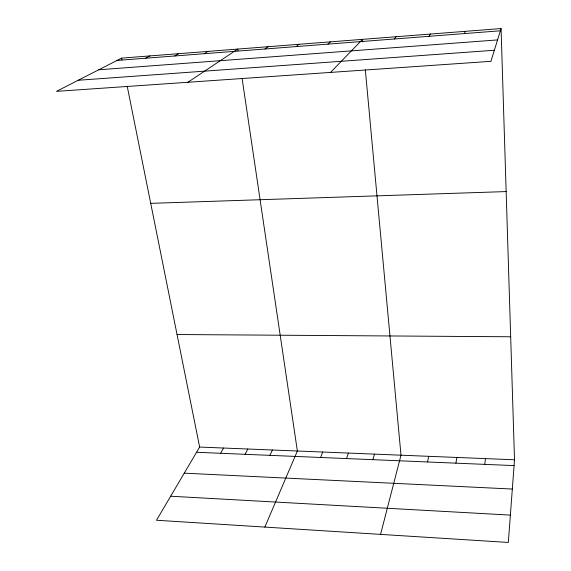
<?xml version="1.0" encoding="UTF-8"?>
<svg xmlns="http://www.w3.org/2000/svg" width="571" height="571" viewBox="0 0 571 571"><rect width="100%" height="100%" fill="white"/><g stroke="black" fill="none" stroke-linecap="round" stroke-linejoin="round"><path stroke-width="0.86" d="M501.067 28.55L490.939 61.325L56.486 91.36L121.573 58.128L501.067 28.55L514.514 459.783L508.333 542.45L156.497 520.245L199.636 447.064L127.205 86.207M484.758 464.373L485.457 458.606M455.908 463.16L456.864 457.457M427.508 461.968L428.714 456.315M380.572 534.385L400.999 455.201L365.333 69.869M372.842 459.669L374.512 454.131M346.526 458.57L348.417 453.074M320.609 457.478L322.708 452.039M264.851 527.083L297.37 451.011L242.083 78.327M269.905 455.351L272.41 450.005M464.316 33.582L465.408 31.326M245.102 454.309L247.8 449.013M220.663 453.281L223.546 448.035M428.971 36.316L430.441 34.053M394.304 38.992L396.146 36.73M330.552 72.41L362.506 39.349L362.749 41.968M327.932 44.131L330.459 41.847M296.149 46.586L298.99 44.302M264.944 48.999L268.092 46.708M187.88 82.274L237.743 49.077L238 50.798M204.197 53.695L207.93 51.397M174.633 55.987L178.637 53.681M145.591 58.235L149.859 55.929M117.048 60.44L500.374 30.791M98.733 69.79L497.555 39.92M78.22 80.261L494.358 50.255M150.715 203.347L506.156 191.578M177.053 334.527L510.681 336.769M199.636 447.064L514.514 459.783M196.574 452.275L514.078 465.601M184.255 473.166L512.33 489.047M170.658 496.22L510.381 515.106M121.573 58.128L121.909 59.834"/></g></svg>
